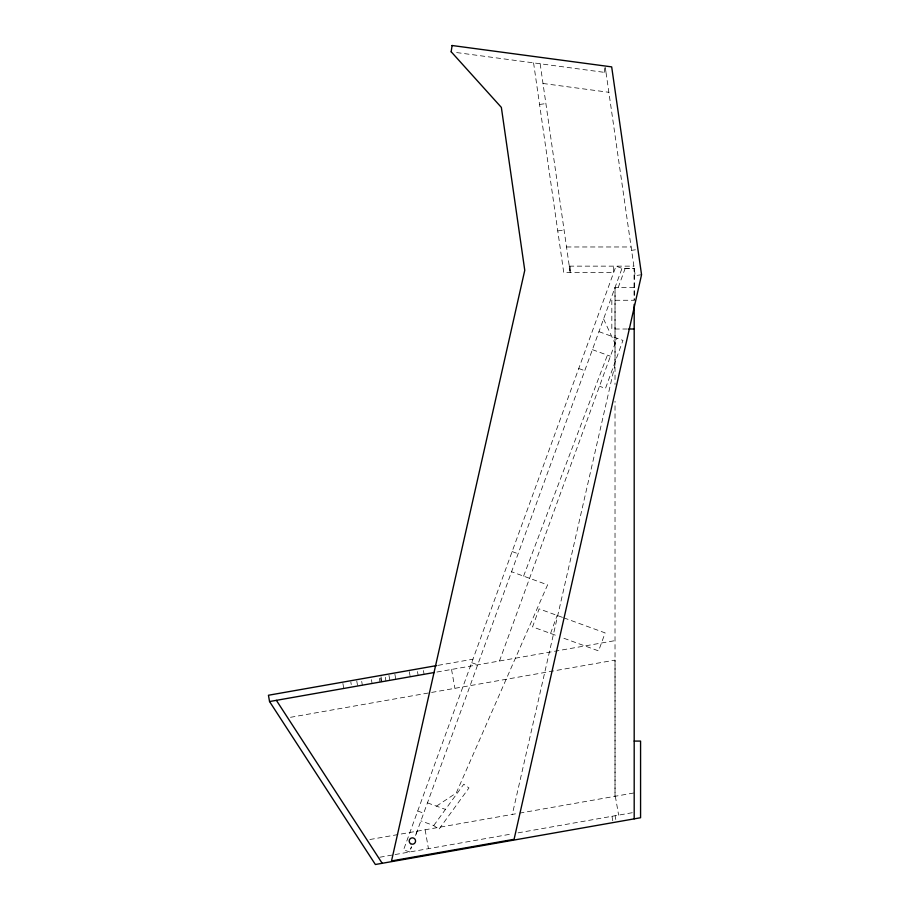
<?xml version="1.0" encoding="UTF-8"?>
<svg xmlns="http://www.w3.org/2000/svg" width="910" height="910" viewBox="0 0 910 910"><rect width="100%" height="100%" fill="white"/><g stroke="black" fill="none" stroke-linecap="round" stroke-linejoin="round"><path stroke-width="0.68" stroke-dasharray="4.55 3.41" d="M634.19 287.492L615.023 287.492L615.023 364.637L512.307 814.416M627.343 329.01L611.827 329.01L611.827 300.266L634.19 300.266L634.19 268.336L621.996 268.336L616.002 266.152L403.585 849.803L409.58 851.987L411.468 846.789L409.568 851.987M604.229 72.345L605.082 66.009L606.026 72.584L453.965 52.211M417.144 831.194L415.244 836.392L622.008 268.325L634.19 268.336L634.19 300.266M618.22 287.492L625.193 268.336M499.476 661.001L616.969 338.224M550.561 633.428L557.125 615.422M523.58 576.132L607.414 355.127M433.74 825.541L463.781 784.204L468.946 787.958L438.904 829.294L433.74 825.541L420.898 820.865M436.459 806.146L456.263 793.008L547.581 584.868L511.568 571.764M438.165 665.335L472.938 659.193M436.914 672.035L615.023 640.629M290.506 717.308L615.035 660.091L615.023 796.295L615.023 401.196M369.881 839.52L518.12 813.381M519.519 813.142L634.19 792.917M379.823 857.231L393.802 854.763M395.065 854.547L512.592 833.822M518.04 832.855L634.19 812.38M539.562 104.479L545.886 103.569M557.75 230.924L564.075 230.014M631.597 250.341L635.396 249.795M641.561 274.718L635.237 275.628L606.026 72.584M566.52 246.974L631.119 246.974M569.273 266.141L633.872 266.141M542.986 83.47L608.858 92.297M598.962 331.661L622.963 340.408L605.491 388.422L599.485 386.238M592.399 349.667L610.405 356.231M578.749 368.504L584.755 370.677M512.114 551.574L518.12 553.758M562.46 617.367L539.118 608.87L532.555 626.876L557.238 635.851M563.79 617.844L605.139 632.905L598.587 650.912L562.573 637.796M471.676 662.662L477.682 664.846M427.45 802.859L445.456 809.411M417.69 811.003L423.696 813.187M603.569 318.989L615.023 343.548M615.319 796.25L618.641 815.121M615.126 815.735L615.786 819.512M611.975 816.293L612.862 821.332M451.542 669.453L454.875 688.324M423.423 670.522L424.094 674.299M417.485 671.569L418.145 675.345M409.341 671.705L410.228 676.744M425.118 829.784L428.439 848.655M394.894 674.253L395.782 679.292M388.957 675.3L389.844 680.339M385.283 677.245L385.954 681.021M381.028 676.699L381.916 681.738M380.573 678.075L381.233 681.852M379.345 678.291L380.005 682.068M371.416 679.69L372.088 683.467M361.702 681.408L362.362 685.184M356.754 680.976L357.641 686.015M350.816 682.034L351.26 684.547M342.888 683.421L343.775 688.461M569.25 265.97L570.195 272.534L570.195 266.141M540.165 63.757L570.195 272.534M533.578 62.881L563.745 272.534L613.681 272.534L613.681 266.141M615.023 287.492L615.023 384.521"/><path stroke-width="1.36" d="M451.155 51.836L452.088 45.5M436.766 665.574L268.439 695.251L269.553 701.542L375.375 864.5L640.572 817.737L640.572 741.081L634.19 741.081M269.553 701.542L434.343 672.49M628.708 329.01L634.19 329.01M452.008 45.5L611.679 66.885L641.561 274.718L514.082 839.304L391.527 860.928L524.763 270.315L501.353 107.391L451.246 51.836M276.378 700.347L382.2 863.294M634.19 304.372L634.19 818.863M410.546 843.65A3.196 3.196 0 0 0 415.563 841.306A3.196 3.196 0 0 0 411.036 838.133A3.196 3.196 0 0 0 410.546 843.65"/></g></svg>
